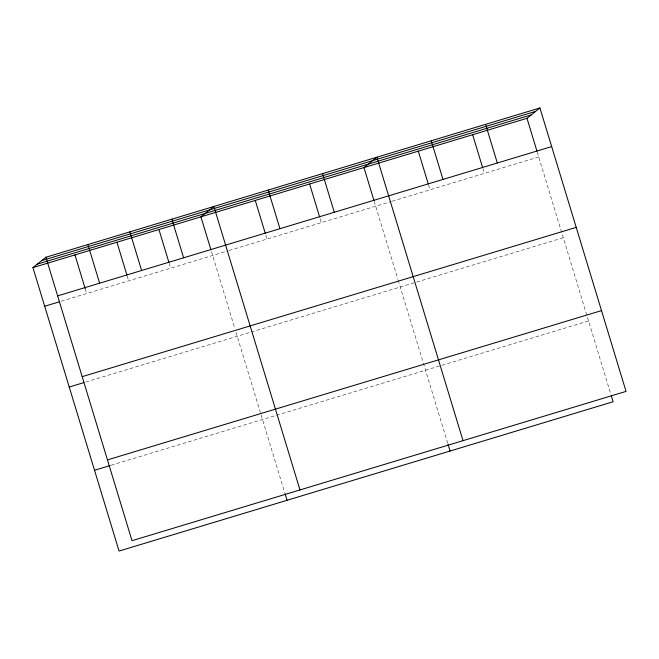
<?xml version="1.0" encoding="UTF-8"?>
<svg xmlns="http://www.w3.org/2000/svg" width="659" height="659" viewBox="0 0 659 659"><rect width="100%" height="100%" fill="white"/><g stroke="black" fill="none" stroke-linecap="round" stroke-linejoin="round"><path stroke-width="0.49" stroke-dasharray="3.29 2.47" d="M61.287 301.221L228.187 250.791M229.159 250.494L391.215 201.522M392.187 201.226L538.724 156.949M85.835 382.014L563.272 237.734M111.124 465.246L588.561 320.974M537.258 152.114L611.058 395.029M482.915 168.539L484.381 173.366M428.572 184.957L430.039 189.792M374.221 201.382L397.904 279.309M398.193 280.273L447.733 443.334M320.175 218.772L321.345 222.635M265.832 235.197L267.002 239.06M211.49 251.614L234.868 328.577M236.037 332.424L284.704 492.602M169.198 263.336L170.665 268.172M127.203 276.03L128.678 280.858M85.217 288.716L86.683 293.552"/><path stroke-width="0.99" d="M611.354 395.993L613.101 401.759L119.073 551.056L32.95 267.603L45.899 257.241L539.927 107.944L626.05 391.397L132.014 540.693L45.899 257.241M32.95 267.603L526.986 118.307L539.927 107.944M41.624 260.659L535.66 111.363M37.225 264.185L531.261 114.888M57.638 295.875L551.674 146.586M44.688 306.237L59.335 301.814M82.177 376.668L576.213 227.371M69.236 387.031L83.882 382.599M107.466 459.9L601.502 310.611M94.525 470.262L110.152 465.542M526.986 118.307L536.961 151.15M485.584 124.37L497.323 163.004M472.643 134.733L482.619 167.575M431.241 140.787L442.98 179.429M418.3 151.15L428.276 183.993M463.022 440.665L376.899 157.213L363.957 167.575L373.933 200.418M448.029 444.298L450.072 451.028M322.556 173.638L334.294 212.272M309.606 184.001L319.59 216.836M268.213 190.056L279.951 228.698M255.264 200.418L265.248 233.261M299.985 489.934L213.87 206.481L200.921 216.844L210.896 249.687M284.993 493.558L287.044 500.296M171.875 219.167L183.614 257.809M158.926 229.53L168.91 262.373M129.881 231.861L141.619 270.495M116.94 242.224L126.915 275.067M87.886 244.547L99.624 283.189M74.945 254.909L85.217 288.716"/></g></svg>
